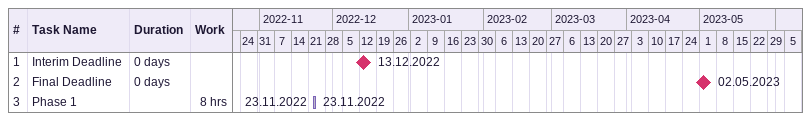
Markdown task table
| ID | Task | Duration | Start | Finish | Work (h) |
|---|---|---|---|---|---|
| 1 | Interim Deadline | 0d | 2022-12-13 | 2022-12-13 |  |
| 2 | Final Deadline | 0d | 2023-05-02 | 2023-05-02 |  |
| 3 | Phase 1 |  | 2022-11-23 | 2022-11-23 | 8 |
